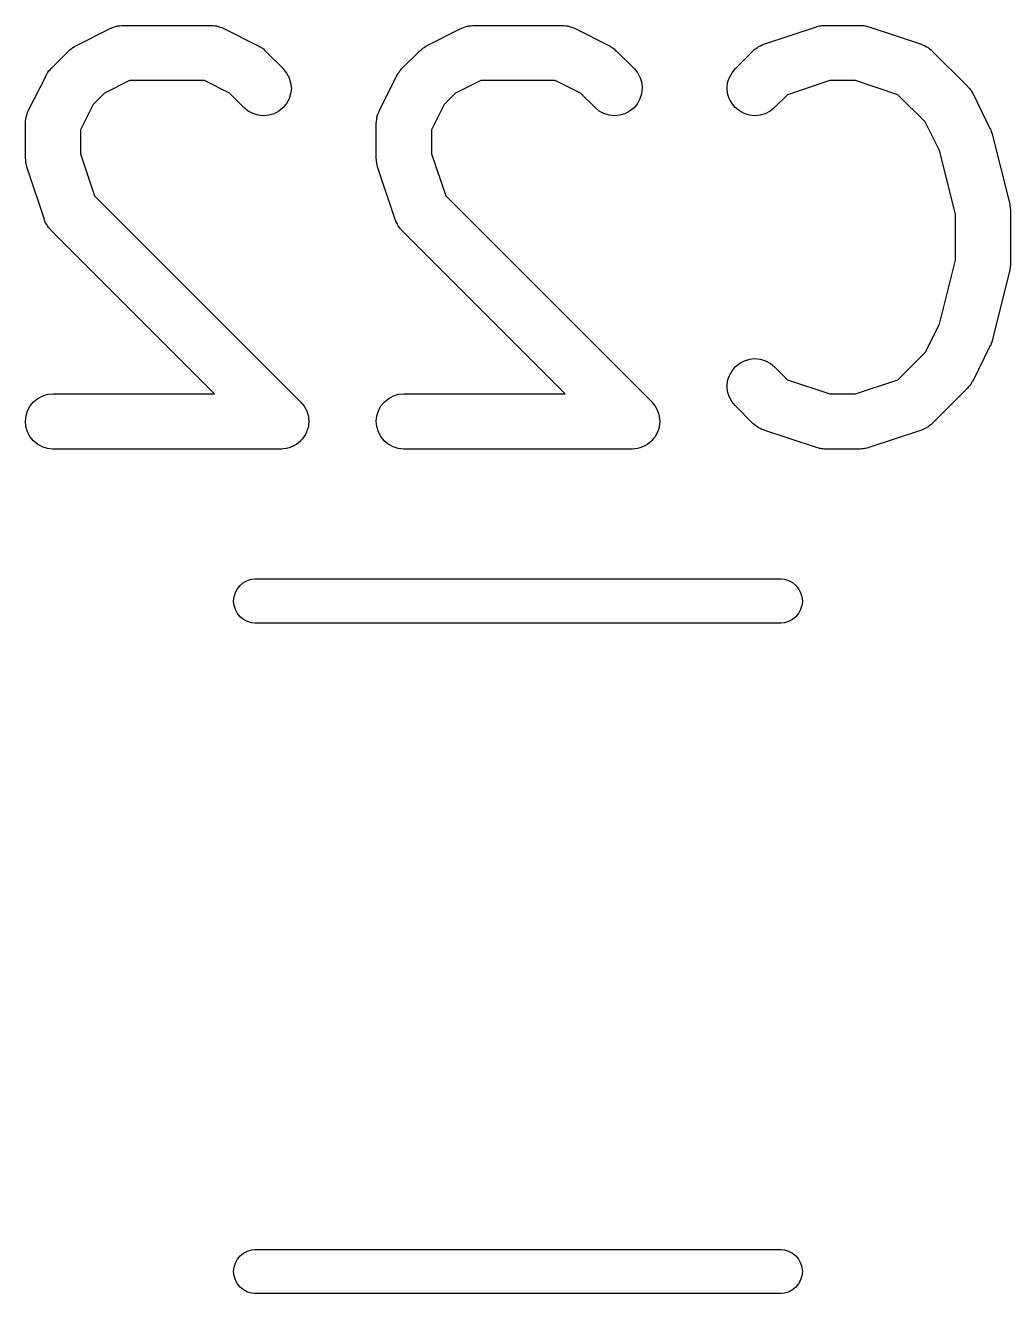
# Model space of a CAD drawing. Extents: x 60.5 to 142.6, y -115.4 to -60.2.
# Drawn here: x 117.433 to 120.107, y -91.02 to -87.577 of the extents above; entities that cross this region are included whole.
import ezdxf

# ---------------------------------------------------------------- set-up
doc = ezdxf.new("R2010")
doc.units = 0
doc.layers.add('BLACK', color=7, linetype='CONTINUOUS')

msp = doc.modelspace()

# ---------------------------------------------------------------- linework, layer by layer
at = {"layer": 'BLACK', "linetype": 'CONTINUOUS'}
for p, q in [((117.68, -87.5798), (117.682, -87.5794)), ((117.682, -87.5794), (117.684, -87.5788)), ((117.684, -87.5788), (117.689, -87.5783)), ((117.689, -87.5783), (117.694, -87.5775)), ((117.694, -87.5775), (117.696, -87.5776)), ((117.696, -87.5776), (117.699, -87.5774)), ((117.699, -87.5774), (117.937, -87.5774)), ((117.937, -87.5774), (117.938, -87.5774)), ((117.938, -87.5774), (117.94, -87.5776)), ((117.94, -87.5776), (117.942, -87.5776)), ((117.942, -87.5776), (117.947, -87.5784)), ((117.947, -87.5784), (117.952, -87.579)), ((117.952, -87.579), (117.954, -87.5797)), ((117.954, -87.5797), (117.957, -87.5801)), ((118.632, -87.5798), (118.634, -87.5794)), ((118.634, -87.5794), (118.636, -87.5788)), ((118.636, -87.5788), (118.641, -87.5783)), ((118.641, -87.5783), (118.647, -87.5775)), ((118.647, -87.5775), (118.649, -87.5776)), ((118.649, -87.5776), (118.651, -87.5774)), ((118.651, -87.5774), (118.889, -87.5774)), ((118.889, -87.5774), (118.89, -87.5774)), ((118.89, -87.5774), (118.892, -87.5776)), ((118.892, -87.5776), (118.894, -87.5776)), ((118.894, -87.5776), (118.9, -87.5784)), ((118.9, -87.5784), (118.905, -87.579)), ((118.905, -87.579), (118.907, -87.5797)), ((118.907, -87.5797), (118.909, -87.5801)), ((119.585, -87.58), (119.589, -87.5788)), ((119.589, -87.5788), (119.592, -87.5785)), ((119.592, -87.5785), (119.595, -87.5779)), ((119.595, -87.5779), (119.599, -87.5778)), ((119.599, -87.5778), (119.603, -87.5774)), ((119.603, -87.5774), (119.699, -87.5774)), ((119.699, -87.5774), (119.7, -87.5774)), ((119.7, -87.5774), (119.704, -87.5779)), ((119.704, -87.5779), (119.708, -87.578)), ((119.708, -87.578), (119.711, -87.5787)), ((119.711, -87.5787), (119.714, -87.579)), ((119.714, -87.579), (119.718, -87.5803)), ((117.57, -87.6329), (117.665, -87.5853)), ((117.665, -87.5853), (117.666, -87.5848)), ((117.666, -87.5848), (117.668, -87.5841)), ((117.668, -87.5841), (117.67, -87.583)), ((117.67, -87.583), (117.675, -87.5816)), ((117.675, -87.5816), (117.68, -87.5798)), ((117.957, -87.5801), (117.961, -87.5819)), ((117.961, -87.5819), (117.966, -87.5834)), ((117.966, -87.5834), (117.968, -87.5845)), ((117.968, -87.5845), (117.97, -87.5853)), ((117.97, -87.5853), (118.065, -87.6329)), ((118.522, -87.6329), (118.617, -87.5853)), ((118.617, -87.5853), (118.618, -87.5848)), ((118.618, -87.5848), (118.62, -87.5841)), ((118.62, -87.5841), (118.622, -87.583)), ((118.622, -87.583), (118.627, -87.5816)), ((118.627, -87.5816), (118.632, -87.5798)), ((118.909, -87.5801), (118.914, -87.5819)), ((118.914, -87.5819), (118.919, -87.5834)), ((118.919, -87.5834), (118.921, -87.5845)), ((118.921, -87.5845), (118.923, -87.5853)), ((118.923, -87.5853), (119.018, -87.6329)), ((119.437, -87.6288), (119.58, -87.5812)), ((119.58, -87.5812), (119.581, -87.5809)), ((119.581, -87.5809), (119.585, -87.58)), ((119.718, -87.5803), (119.722, -87.5812)), ((119.722, -87.5812), (119.865, -87.6288)), ((117.503, -87.6946), (117.55, -87.647)), ((117.55, -87.647), (117.551, -87.6462)), ((117.551, -87.6462), (117.554, -87.6436)), ((117.554, -87.6436), (117.557, -87.6407)), ((117.557, -87.6407), (117.56, -87.639)), ((117.56, -87.639), (117.562, -87.6371)), ((117.562, -87.6371), (117.566, -87.6352)), ((117.566, -87.6352), (117.57, -87.6329)), ((118.065, -87.6329), (118.066, -87.6334)), ((118.066, -87.6334), (118.07, -87.6357)), ((118.07, -87.6357), (118.074, -87.6377)), ((118.074, -87.6377), (118.076, -87.6397)), ((118.076, -87.6397), (118.079, -87.6414)), ((118.079, -87.6414), (118.082, -87.6443)), ((118.082, -87.6443), (118.085, -87.647)), ((118.085, -87.647), (118.133, -87.6946)), ((118.455, -87.6946), (118.503, -87.647)), ((118.503, -87.6462), (118.507, -87.6436)), ((118.503, -87.647), (118.503, -87.6462)), ((118.507, -87.6436), (118.51, -87.6407)), ((118.51, -87.6407), (118.512, -87.639)), ((118.512, -87.639), (118.515, -87.6371)), ((118.515, -87.6371), (118.519, -87.6352)), ((118.519, -87.6352), (118.522, -87.6329)), ((119.018, -87.6329), (119.019, -87.6334)), ((119.019, -87.6334), (119.022, -87.6357)), ((119.022, -87.6357), (119.026, -87.6377)), ((119.026, -87.6377), (119.028, -87.6397)), ((119.028, -87.6397), (119.031, -87.6414)), ((119.031, -87.6414), (119.034, -87.6443)), ((119.034, -87.6443), (119.037, -87.647)), ((119.037, -87.647), (119.085, -87.6946)), ((119.36, -87.6946), (119.407, -87.647)), ((119.407, -87.647), (119.408, -87.6462)), ((119.408, -87.6462), (119.41, -87.6449)), ((119.41, -87.6449), (119.411, -87.6433)), ((119.411, -87.6433), (119.416, -87.6403)), ((119.416, -87.6403), (119.42, -87.6371)), ((119.42, -87.6371), (119.422, -87.6361)), ((119.422, -87.6361), (119.423, -87.6348)), ((119.423, -87.6348), (119.428, -87.6327)), ((119.428, -87.6327), (119.433, -87.6304)), ((119.433, -87.6304), (119.435, -87.6297)), ((119.435, -87.6297), (119.437, -87.6288)), ((119.865, -87.6288), (119.866, -87.6292)), ((119.866, -87.6292), (119.868, -87.6301)), ((119.868, -87.6301), (119.87, -87.6308)), ((119.87, -87.6308), (119.875, -87.6332)), ((119.875, -87.6332), (119.879, -87.6353)), ((119.879, -87.6353), (119.881, -87.6366)), ((119.881, -87.6366), (119.883, -87.6377)), ((119.883, -87.6377), (119.887, -87.6409)), ((119.887, -87.6409), (119.891, -87.6439)), ((119.891, -87.6439), (119.893, -87.6456)), ((119.893, -87.6456), (119.894, -87.647)), ((119.894, -87.647), (119.99, -87.7422)), ((117.441, -87.8093), (117.489, -87.7141)), ((117.489, -87.7131), (117.491, -87.7096)), ((117.489, -87.7141), (117.489, -87.7131)), ((117.491, -87.7096), (117.493, -87.7059)), ((117.493, -87.7059), (117.495, -87.7035)), ((117.495, -87.7035), (117.497, -87.7009)), ((117.497, -87.7009), (117.5, -87.6978)), ((117.5, -87.6978), (117.503, -87.6946)), ((118.133, -87.6946), (118.133, -87.6953)), ((118.133, -87.6953), (118.142, -87.7068)), ((118.142, -87.7068), (118.149, -87.7198)), ((118.393, -87.8093), (118.441, -87.7141)), ((118.441, -87.7131), (118.444, -87.7096)), ((118.441, -87.7141), (118.441, -87.7131)), ((118.444, -87.7096), (118.446, -87.7059)), ((118.446, -87.7059), (118.448, -87.7035)), ((118.448, -87.7035), (118.449, -87.7009)), ((118.449, -87.7009), (118.452, -87.6978)), ((118.452, -87.6978), (118.455, -87.6946)), ((119.085, -87.6946), (119.086, -87.6953)), ((119.086, -87.6953), (119.095, -87.7068)), ((119.095, -87.7068), (119.102, -87.7198)), ((119.344, -87.7188), (119.351, -87.7059)), ((119.351, -87.7059), (119.36, -87.6946)), ((117.716, -87.7274), (117.648, -87.7616)), ((117.919, -87.7274), (117.716, -87.7274)), ((117.987, -87.7616), (117.919, -87.7274)), ((118.149, -87.7198), (118.153, -87.7338)), ((118.153, -87.7338), (118.155, -87.7484)), ((118.155, -87.7484), (118.153, -87.763)), ((118.669, -87.7274), (118.6, -87.7616)), ((118.871, -87.7274), (118.669, -87.7274)), ((118.94, -87.7616), (118.871, -87.7274)), ((119.102, -87.7198), (119.106, -87.7338)), ((119.107, -87.7484), (119.105, -87.763)), ((119.106, -87.7338), (119.107, -87.7484)), ((119.338, -87.7474), (119.339, -87.7328)), ((119.339, -87.7619), (119.338, -87.7474)), ((119.339, -87.7328), (119.344, -87.7188)), ((119.616, -87.7274), (119.501, -87.7656)), ((119.686, -87.7274), (119.616, -87.7274)), ((119.801, -87.7656), (119.686, -87.7274)), ((119.99, -87.7422), (119.99, -87.7429)), ((119.99, -87.7429), (119.993, -87.7462)), ((119.993, -87.7462), (119.996, -87.7493)), ((119.996, -87.7493), (119.998, -87.752)), ((117.648, -87.7616), (117.617, -87.792)), ((118.026, -87.8007), (117.987, -87.7616)), ((118.149, -87.7769), (118.142, -87.7898)), ((118.153, -87.763), (118.149, -87.7769)), ((118.6, -87.7616), (118.57, -87.792)), ((118.979, -87.8007), (118.94, -87.7616)), ((119.101, -87.7769), (119.094, -87.7898)), ((119.105, -87.763), (119.101, -87.7769)), ((119.343, -87.776), (119.339, -87.7619)), ((119.35, -87.7889), (119.343, -87.776)), ((119.501, -87.7656), (119.466, -87.8007)), ((119.875, -87.8397), (119.801, -87.7656)), ((119.998, -87.752), (120, -87.7544)), ((120, -87.7544), (120.002, -87.7581)), ((120.002, -87.7581), (120.004, -87.7617)), ((120.004, -87.7617), (120.051, -87.8569)), ((117.436, -87.823), (117.438, -87.8182)), ((117.438, -87.8182), (117.439, -87.8133)), ((117.439, -87.8133), (117.44, -87.8114)), ((117.44, -87.8114), (117.441, -87.8093)), ((117.617, -87.792), (117.583, -87.8606)), ((118.038, -87.8099), (118.026, -87.8007)), ((118.051, -87.8169), (118.038, -87.8099)), ((118.065, -87.8211), (118.051, -87.8169)), ((118.108, -87.8171), (118.094, -87.8212)), ((118.121, -87.8102), (118.108, -87.8171)), ((118.132, -87.801), (118.121, -87.8102)), ((118.142, -87.7898), (118.132, -87.801)), ((118.388, -87.823), (118.39, -87.8182)), ((118.39, -87.8182), (118.392, -87.8133)), ((118.392, -87.8133), (118.393, -87.8114)), ((118.393, -87.8114), (118.393, -87.8093)), ((118.57, -87.792), (118.535, -87.8606)), ((118.99, -87.8099), (118.979, -87.8007)), ((119.003, -87.8169), (118.99, -87.8099)), ((119.017, -87.8211), (119.003, -87.8169)), ((119.06, -87.8171), (119.046, -87.8212)), ((119.073, -87.8102), (119.06, -87.8171)), ((119.085, -87.801), (119.073, -87.8102)), ((119.094, -87.7898), (119.085, -87.801)), ((119.359, -87.8003), (119.35, -87.7889)), ((119.371, -87.8097), (119.359, -87.8003)), ((119.384, -87.8167), (119.371, -87.8097)), ((119.398, -87.821), (119.384, -87.8167)), ((119.441, -87.8173), (119.427, -87.8213)), ((119.454, -87.8105), (119.441, -87.8173)), ((119.465, -87.8014), (119.454, -87.8105)), ((119.466, -87.8007), (119.465, -87.8014)), ((117.433, -87.8374), (117.434, -87.8324)), ((117.433, -87.8396), (117.433, -87.8374)), ((117.433, -87.8418), (117.433, -87.8396)), ((117.433, -87.8429), (117.433, -87.8418)), ((117.433, -87.9381), (117.433, -87.8429)), ((117.434, -87.8324), (117.435, -87.8273)), ((117.435, -87.8252), (117.436, -87.823)), ((117.435, -87.8273), (117.435, -87.8252)), ((118.079, -87.8226), (118.065, -87.8211)), ((118.094, -87.8212), (118.079, -87.8226)), ((118.385, -87.8418), (118.386, -87.8396)), ((118.385, -87.8429), (118.385, -87.8418)), ((118.385, -87.9381), (118.385, -87.8429)), ((118.386, -87.8374), (118.387, -87.8324)), ((118.386, -87.8396), (118.386, -87.8374)), ((118.387, -87.8273), (118.388, -87.8252)), ((118.387, -87.8324), (118.387, -87.8273)), ((118.388, -87.8252), (118.388, -87.823)), ((119.032, -87.8226), (119.017, -87.8211)), ((119.046, -87.8212), (119.032, -87.8226)), ((119.412, -87.8226), (119.398, -87.821)), ((119.427, -87.8213), (119.412, -87.8226)), ((119.914, -87.9167), (119.875, -87.8397)), ((117.583, -87.8606), (117.583, -87.9259)), ((118.535, -87.8606), (118.535, -87.9259)), ((120.051, -87.8569), (120.052, -87.8579)), ((120.052, -87.8579), (120.052, -87.8582)), ((120.052, -87.8582), (120.052, -87.8585)), ((120.052, -87.8585), (120.054, -87.8651)), ((120.054, -87.8651), (120.057, -87.8716)), ((120.057, -87.8716), (120.057, -87.872)), ((120.057, -87.872), (120.057, -87.8723)), ((120.057, -87.8723), (120.105, -88.0628)), ((119.957, -88.0902), (119.914, -87.9167)), ((117.434, -87.9423), (117.433, -87.9381)), ((117.434, -87.9465), (117.434, -87.9423)), ((117.434, -87.9496), (117.434, -87.9465)), ((117.435, -87.9527), (117.434, -87.9496)), ((117.436, -87.9567), (117.435, -87.9527)), ((117.437, -87.9608), (117.436, -87.9567)), ((117.583, -87.9259), (117.621, -88.0404)), ((118.386, -87.9423), (118.385, -87.9381)), ((118.386, -87.9465), (118.386, -87.9423)), ((118.387, -87.9496), (118.386, -87.9465)), ((118.387, -87.9527), (118.387, -87.9496)), ((118.388, -87.9567), (118.387, -87.9527)), ((118.389, -87.9608), (118.388, -87.9567)), ((118.535, -87.9259), (118.574, -88.0404)), ((117.437, -87.9618), (117.437, -87.9608)), ((117.485, -88.1047), (117.437, -87.9618)), ((118.389, -87.9618), (118.389, -87.9608)), ((118.437, -88.1047), (118.389, -87.9618)), ((117.621, -88.0404), (118.18, -88.5993)), ((118.574, -88.0404), (119.133, -88.5993)), ((119.957, -88.2146), (119.957, -88.0902)), ((120.105, -88.0628), (120.105, -88.0638)), ((120.105, -88.0638), (120.105, -88.0651)), ((120.105, -88.0651), (120.105, -88.0664)), ((120.105, -88.0664), (120.106, -88.0724)), ((120.106, -88.0724), (120.107, -88.0783)), ((120.107, -88.0783), (120.107, -88.0796)), ((120.107, -88.0796), (120.107, -88.081)), ((120.107, -88.081), (120.107, -88.2238)), ((117.485, -88.1067), (117.485, -88.1047)), ((117.486, -88.1088), (117.485, -88.1067)), ((117.488, -88.1134), (117.486, -88.1088)), ((117.491, -88.118), (117.488, -88.1134)), ((117.492, -88.1198), (117.491, -88.118)), ((117.493, -88.1218), (117.492, -88.1198)), ((117.496, -88.1258), (117.493, -88.1218)), ((117.499, -88.13), (117.496, -88.1258)), ((117.501, -88.1315), (117.499, -88.13)), ((118.438, -88.1067), (118.437, -88.1047)), ((118.438, -88.1088), (118.438, -88.1067)), ((118.441, -88.1134), (118.438, -88.1088)), ((118.443, -88.118), (118.441, -88.1134)), ((118.444, -88.1198), (118.443, -88.118)), ((118.445, -88.1218), (118.444, -88.1198)), ((118.448, -88.1258), (118.445, -88.1218)), ((118.451, -88.13), (118.448, -88.1258)), ((118.453, -88.1315), (118.451, -88.13)), ((117.502, -88.1332), (117.501, -88.1315)), ((117.503, -88.134), (117.502, -88.1332)), ((117.946, -88.5774), (117.503, -88.134)), ((118.454, -88.1332), (118.453, -88.1315)), ((118.455, -88.134), (118.454, -88.1332)), ((118.898, -88.5774), (118.455, -88.134)), ((119.914, -88.3881), (119.957, -88.2146)), ((120.106, -88.2335), (120.105, -88.2394)), ((120.107, -88.2275), (120.106, -88.2335)), ((120.107, -88.2238), (120.107, -88.2249)), ((120.107, -88.2249), (120.107, -88.2262)), ((120.107, -88.2262), (120.107, -88.2275)), ((120.105, -88.242), (120.057, -88.4325)), ((120.105, -88.2394), (120.105, -88.2407)), ((120.105, -88.2407), (120.105, -88.242)), ((119.875, -88.4651), (119.914, -88.3881)), ((120.057, -88.4342), (120.054, -88.4407)), ((120.057, -88.4325), (120.057, -88.4335)), ((120.057, -88.4335), (120.057, -88.4338)), ((120.057, -88.4338), (120.057, -88.4342)), ((119.801, -88.5392), (119.875, -88.4651)), ((120.051, -88.4478), (120.004, -88.5431)), ((120.052, -88.4472), (120.051, -88.4475)), ((120.051, -88.4475), (120.051, -88.4478)), ((120.054, -88.4407), (120.052, -88.4472)), ((119.351, -88.515), (119.36, -88.5037)), ((119.36, -88.5037), (119.372, -88.4945)), ((119.372, -88.4945), (119.385, -88.4877)), ((119.385, -88.4877), (119.399, -88.4835)), ((119.399, -88.4835), (119.413, -88.4821)), ((119.413, -88.4821), (119.428, -88.4836)), ((119.428, -88.4836), (119.442, -88.4879)), ((119.442, -88.4879), (119.455, -88.4948)), ((119.455, -88.4948), (119.466, -88.5041)), ((119.466, -88.5041), (119.501, -88.5392)), ((119.338, -88.5564), (119.339, -88.5418)), ((119.339, -88.5418), (119.344, -88.5278)), ((119.344, -88.5278), (119.351, -88.515)), ((119.501, -88.5392), (119.616, -88.5774)), ((119.686, -88.5774), (119.801, -88.5392)), ((120.004, -88.5431), (120.003, -88.544)), ((117.494, -88.5788), (117.508, -88.5774)), ((117.508, -88.5774), (117.946, -88.5774)), ((118.446, -88.5788), (118.46, -88.5774)), ((118.46, -88.5774), (118.898, -88.5774)), ((119.339, -88.5709), (119.338, -88.5564)), ((119.343, -88.585), (119.339, -88.5709)), ((119.616, -88.5774), (119.686, -88.5774)), ((119.99, -88.5626), (119.894, -88.6578)), ((119.992, -88.5593), (119.99, -88.5626)), ((119.995, -88.5563), (119.992, -88.5593)), ((119.997, -88.5537), (119.995, -88.5563)), ((119.999, -88.5512), (119.997, -88.5537)), ((120.001, -88.5475), (119.999, -88.5512)), ((120.003, -88.544), (120.001, -88.5475)), ((117.439, -88.6233), (117.446, -88.6104)), ((117.446, -88.6104), (117.455, -88.5992)), ((117.455, -88.5992), (117.467, -88.5899)), ((117.467, -88.5899), (117.48, -88.583)), ((117.48, -88.583), (117.494, -88.5788)), ((118.18, -88.5993), (118.181, -88.5999)), ((118.181, -88.5999), (118.181, -88.5999)), ((118.181, -88.5999), (118.181, -88.5999)), ((118.181, -88.5999), (118.181, -88.6001)), ((118.181, -88.6001), (118.185, -88.6058)), ((118.185, -88.6058), (118.19, -88.6113)), ((118.19, -88.6113), (118.19, -88.6114)), ((118.19, -88.6114), (118.19, -88.6115)), ((118.19, -88.6115), (118.193, -88.6178)), ((118.391, -88.6233), (118.398, -88.6104)), ((118.398, -88.6104), (118.408, -88.5992)), ((118.408, -88.5992), (118.419, -88.5899)), ((118.419, -88.5899), (118.432, -88.583)), ((118.432, -88.583), (118.446, -88.5788)), ((119.133, -88.5993), (119.133, -88.5999)), ((119.133, -88.5999), (119.133, -88.5999)), ((119.133, -88.5999), (119.133, -88.5999)), ((119.133, -88.5999), (119.133, -88.6001)), ((119.133, -88.6001), (119.138, -88.6058)), ((119.138, -88.6058), (119.142, -88.6113)), ((119.142, -88.6113), (119.142, -88.6114)), ((119.142, -88.6114), (119.142, -88.6115)), ((119.142, -88.6115), (119.146, -88.6178)), ((119.35, -88.598), (119.343, -88.585)), ((119.359, -88.6094), (119.35, -88.598)), ((119.36, -88.6102), (119.359, -88.6094)), ((119.407, -88.6578), (119.36, -88.6102)), ((117.433, -88.6519), (117.435, -88.6373)), ((117.435, -88.6373), (117.439, -88.6233)), ((118.193, -88.6178), (118.197, -88.6243)), ((118.197, -88.6243), (118.197, -88.6244)), ((118.197, -88.6244), (118.197, -88.6245)), ((118.197, -88.6245), (118.199, -88.6314)), ((118.199, -88.6314), (118.201, -88.6383)), ((118.201, -88.6383), (118.201, -88.6385)), ((118.201, -88.6385), (118.201, -88.6386)), ((118.201, -88.6386), (118.201, -88.6459)), ((118.201, -88.6459), (118.202, -88.6529)), ((118.385, -88.6519), (118.387, -88.6373)), ((118.387, -88.6373), (118.391, -88.6233)), ((119.146, -88.6178), (119.149, -88.6243)), ((119.149, -88.6243), (119.149, -88.6244)), ((119.149, -88.6244), (119.149, -88.6245)), ((119.149, -88.6245), (119.151, -88.6314)), ((119.151, -88.6314), (119.153, -88.6383)), ((119.153, -88.6383), (119.153, -88.6385)), ((119.153, -88.6385), (119.153, -88.6386)), ((119.153, -88.6386), (119.154, -88.6459)), ((119.154, -88.6459), (119.155, -88.6529)), ((117.434, -88.6664), (117.433, -88.6519)), ((117.439, -88.6805), (117.434, -88.6664)), ((117.445, -88.6934), (117.439, -88.6805)), ((118.198, -88.6744), (118.196, -88.6814)), ((118.201, -88.6677), (118.198, -88.6744)), ((118.202, -88.6532), (118.201, -88.6602)), ((118.201, -88.6602), (118.201, -88.6675)), ((118.201, -88.6675), (118.201, -88.6676)), ((118.201, -88.6676), (118.201, -88.6677)), ((118.202, -88.6529), (118.202, -88.653)), ((118.202, -88.653), (118.202, -88.6532)), ((118.387, -88.6664), (118.385, -88.6519)), ((118.391, -88.6805), (118.387, -88.6664)), ((118.398, -88.6934), (118.391, -88.6805)), ((119.151, -88.6744), (119.149, -88.6814)), ((119.153, -88.6677), (119.151, -88.6744)), ((119.154, -88.6602), (119.153, -88.6675)), ((119.153, -88.6675), (119.153, -88.6676)), ((119.153, -88.6676), (119.153, -88.6677)), ((119.155, -88.6532), (119.154, -88.6602)), ((119.155, -88.6529), (119.155, -88.653)), ((119.155, -88.653), (119.155, -88.6532)), ((119.409, -88.6592), (119.407, -88.6578)), ((119.411, -88.6608), (119.409, -88.6592)), ((119.415, -88.6638), (119.411, -88.6608)), ((119.419, -88.6671), (119.415, -88.6638)), ((119.421, -88.6681), (119.419, -88.6671)), ((119.422, -88.6694), (119.421, -88.6681)), ((119.427, -88.6716), (119.422, -88.6694)), ((119.432, -88.674), (119.427, -88.6716)), ((119.434, -88.6746), (119.432, -88.674)), ((119.436, -88.6756), (119.434, -88.6746)), ((119.437, -88.6759), (119.436, -88.6756)), ((119.58, -88.7235), (119.437, -88.6759)), ((119.865, -88.6759), (119.722, -88.7235)), ((119.867, -88.675), (119.865, -88.6759)), ((119.869, -88.6744), (119.867, -88.675)), ((119.874, -88.672), (119.869, -88.6744)), ((119.879, -88.67), (119.874, -88.672)), ((119.88, -88.6687), (119.879, -88.67)), ((119.882, -88.6677), (119.88, -88.6687)), ((119.886, -88.6645), (119.882, -88.6677)), ((119.89, -88.6615), (119.886, -88.6645)), ((119.892, -88.6599), (119.89, -88.6615)), ((119.894, -88.6585), (119.892, -88.6599)), ((119.894, -88.6578), (119.894, -88.6585)), ((117.455, -88.7049), (117.445, -88.6934)), ((117.466, -88.7143), (117.455, -88.7049)), ((117.479, -88.7213), (117.466, -88.7143)), ((118.168, -88.715), (118.162, -88.7184)), ((118.169, -88.7149), (118.168, -88.715)), ((118.174, -88.7102), (118.169, -88.7148)), ((118.169, -88.7148), (118.169, -88.7149)), ((118.18, -88.7058), (118.174, -88.7102)), ((118.185, -88.7), (118.18, -88.7056)), ((118.18, -88.7056), (118.18, -88.7057)), ((118.18, -88.7057), (118.18, -88.7058)), ((118.189, -88.6945), (118.185, -88.7)), ((118.193, -88.688), (118.189, -88.6943)), ((118.189, -88.6943), (118.189, -88.6944)), ((118.189, -88.6944), (118.189, -88.6945)), ((118.196, -88.6817), (118.193, -88.688)), ((118.196, -88.6814), (118.196, -88.6816)), ((118.196, -88.6816), (118.196, -88.6817)), ((118.407, -88.7049), (118.398, -88.6934)), ((118.418, -88.7143), (118.407, -88.7049)), ((118.431, -88.7213), (118.418, -88.7143)), ((119.121, -88.715), (119.114, -88.7184)), ((119.127, -88.7102), (119.121, -88.7148)), ((119.121, -88.7148), (119.121, -88.7149)), ((119.121, -88.7149), (119.121, -88.715)), ((119.132, -88.7058), (119.127, -88.7102)), ((119.137, -88.7), (119.132, -88.7056)), ((119.132, -88.7056), (119.132, -88.7057)), ((119.132, -88.7057), (119.132, -88.7058)), ((119.142, -88.6945), (119.137, -88.7)), ((119.145, -88.688), (119.142, -88.6943)), ((119.142, -88.6943), (119.142, -88.6944)), ((119.142, -88.6944), (119.142, -88.6945)), ((119.149, -88.6817), (119.145, -88.688)), ((119.149, -88.6814), (119.149, -88.6816)), ((119.149, -88.6816), (119.149, -88.6817)), ((117.493, -88.7257), (117.479, -88.7213)), ((117.507, -88.7274), (117.493, -88.7257)), ((117.508, -88.7274), (117.507, -88.7274)), ((118.127, -88.7274), (117.508, -88.7274)), ((118.134, -88.7267), (118.127, -88.7274)), ((118.141, -88.726), (118.134, -88.7267)), ((118.142, -88.726), (118.141, -88.726)), ((118.149, -88.7239), (118.142, -88.726)), ((118.142, -88.726), (118.142, -88.726)), ((118.155, -88.7218), (118.149, -88.7239)), ((118.156, -88.7218), (118.155, -88.7218)), ((118.162, -88.7184), (118.156, -88.7217)), ((118.156, -88.7217), (118.156, -88.7218)), ((118.445, -88.7257), (118.431, -88.7213)), ((118.459, -88.7274), (118.445, -88.7257)), ((118.46, -88.7274), (118.459, -88.7274)), ((119.08, -88.7274), (118.46, -88.7274)), ((119.087, -88.7267), (119.08, -88.7274)), ((119.094, -88.726), (119.087, -88.7267)), ((119.101, -88.7239), (119.094, -88.726)), ((119.094, -88.726), (119.094, -88.726)), ((119.094, -88.726), (119.094, -88.726)), ((119.108, -88.7218), (119.101, -88.7239)), ((119.114, -88.7184), (119.108, -88.7217)), ((119.108, -88.7217), (119.108, -88.7218)), ((119.108, -88.7218), (119.108, -88.7218)), ((119.584, -88.7245), (119.58, -88.7235)), ((119.588, -88.7257), (119.584, -88.7245)), ((119.591, -88.7261), (119.588, -88.7257)), ((119.594, -88.7268), (119.591, -88.7261)), ((119.598, -88.7269), (119.594, -88.7268)), ((119.602, -88.7274), (119.598, -88.7269)), ((119.603, -88.7274), (119.602, -88.7274)), ((119.699, -88.7274), (119.603, -88.7274)), ((119.703, -88.727), (119.699, -88.7274)), ((119.707, -88.7269), (119.703, -88.727)), ((119.71, -88.7263), (119.707, -88.7269)), ((119.713, -88.726), (119.71, -88.7263)), ((119.717, -88.7247), (119.713, -88.726)), ((119.721, -88.7239), (119.717, -88.7247)), ((119.722, -88.7235), (119.721, -88.7239)), ((118.016, -89.0974), (118.025, -89.0899)), ((118.025, -89.0899), (118.036, -89.0843)), ((118.036, -89.0843), (118.047, -89.0809)), ((118.047, -89.0809), (118.056, -89.08)), ((118.056, -89.08), (119.484, -89.08)), ((119.484, -89.08), (119.493, -89.0809)), ((119.493, -89.0809), (119.504, -89.0843)), ((119.504, -89.0843), (119.515, -89.0899)), ((119.515, -89.0899), (119.524, -89.0974)), ((117.998, -89.14), (118, -89.1282)), ((118, -89.1282), (118.003, -89.1169)), ((118.003, -89.1169), (118.009, -89.1065)), ((118.009, -89.1065), (118.016, -89.0974)), ((119.524, -89.0974), (119.531, -89.1065)), ((119.531, -89.1065), (119.537, -89.1169)), ((119.537, -89.1169), (119.54, -89.1282)), ((119.54, -89.1282), (119.542, -89.14)), ((118, -89.1518), (117.998, -89.14)), ((118.003, -89.1631), (118, -89.1518)), ((118.009, -89.1735), (118.003, -89.1631)), ((119.537, -89.1631), (119.531, -89.1735)), ((119.54, -89.1518), (119.537, -89.1631)), ((119.542, -89.14), (119.54, -89.1518)), ((118.016, -89.1826), (118.009, -89.1735)), ((118.025, -89.1901), (118.016, -89.1826)), ((118.036, -89.1957), (118.025, -89.1901)), ((118.047, -89.1991), (118.036, -89.1957)), ((119.504, -89.1957), (119.493, -89.1991)), ((119.515, -89.1901), (119.504, -89.1957)), ((119.524, -89.1826), (119.515, -89.1901)), ((119.531, -89.1735), (119.524, -89.1826)), ((118.056, -89.2), (118.047, -89.1991)), ((119.484, -89.2), (118.056, -89.2)), ((119.493, -89.1991), (119.484, -89.2)), ((118.009, -90.9265), (118.016, -90.9174)), ((118.016, -90.9174), (118.025, -90.9099)), ((118.025, -90.9099), (118.036, -90.9043)), ((118.036, -90.9043), (118.047, -90.9009)), ((118.047, -90.9009), (118.056, -90.9)), ((118.056, -90.9), (119.484, -90.9)), ((119.484, -90.9), (119.493, -90.9009)), ((119.493, -90.9009), (119.504, -90.9043)), ((119.504, -90.9043), (119.515, -90.9099)), ((119.515, -90.9099), (119.524, -90.9174)), ((119.524, -90.9174), (119.531, -90.9265)), ((117.998, -90.96), (118, -90.9482)), ((118, -90.9482), (118.003, -90.9369)), ((118.003, -90.9369), (118.009, -90.9265)), ((119.531, -90.9265), (119.537, -90.9369)), ((119.537, -90.9369), (119.54, -90.9482)), ((119.54, -90.9482), (119.542, -90.96)), ((118, -90.9718), (117.998, -90.96)), ((118.003, -90.9831), (118, -90.9718)), ((118.009, -90.9935), (118.003, -90.9831)), ((119.537, -90.9831), (119.531, -90.9935)), ((119.54, -90.9718), (119.537, -90.9831)), ((119.542, -90.96), (119.54, -90.9718)), ((118.016, -91.0026), (118.009, -90.9935)), ((118.025, -91.0101), (118.016, -91.0026)), ((118.036, -91.0157), (118.025, -91.0101)), ((118.047, -91.0191), (118.036, -91.0157)), ((118.056, -91.02), (118.047, -91.0191)), ((119.484, -91.02), (118.056, -91.02)), ((119.493, -91.0191), (119.484, -91.02)), ((119.504, -91.0157), (119.493, -91.0191)), ((119.515, -91.0101), (119.504, -91.0157)), ((119.524, -91.0026), (119.515, -91.0101)), ((119.531, -90.9935), (119.524, -91.0026))]:
    msp.add_line(p, q, dxfattribs=at)

doc.saveas('drawing.dxf')
